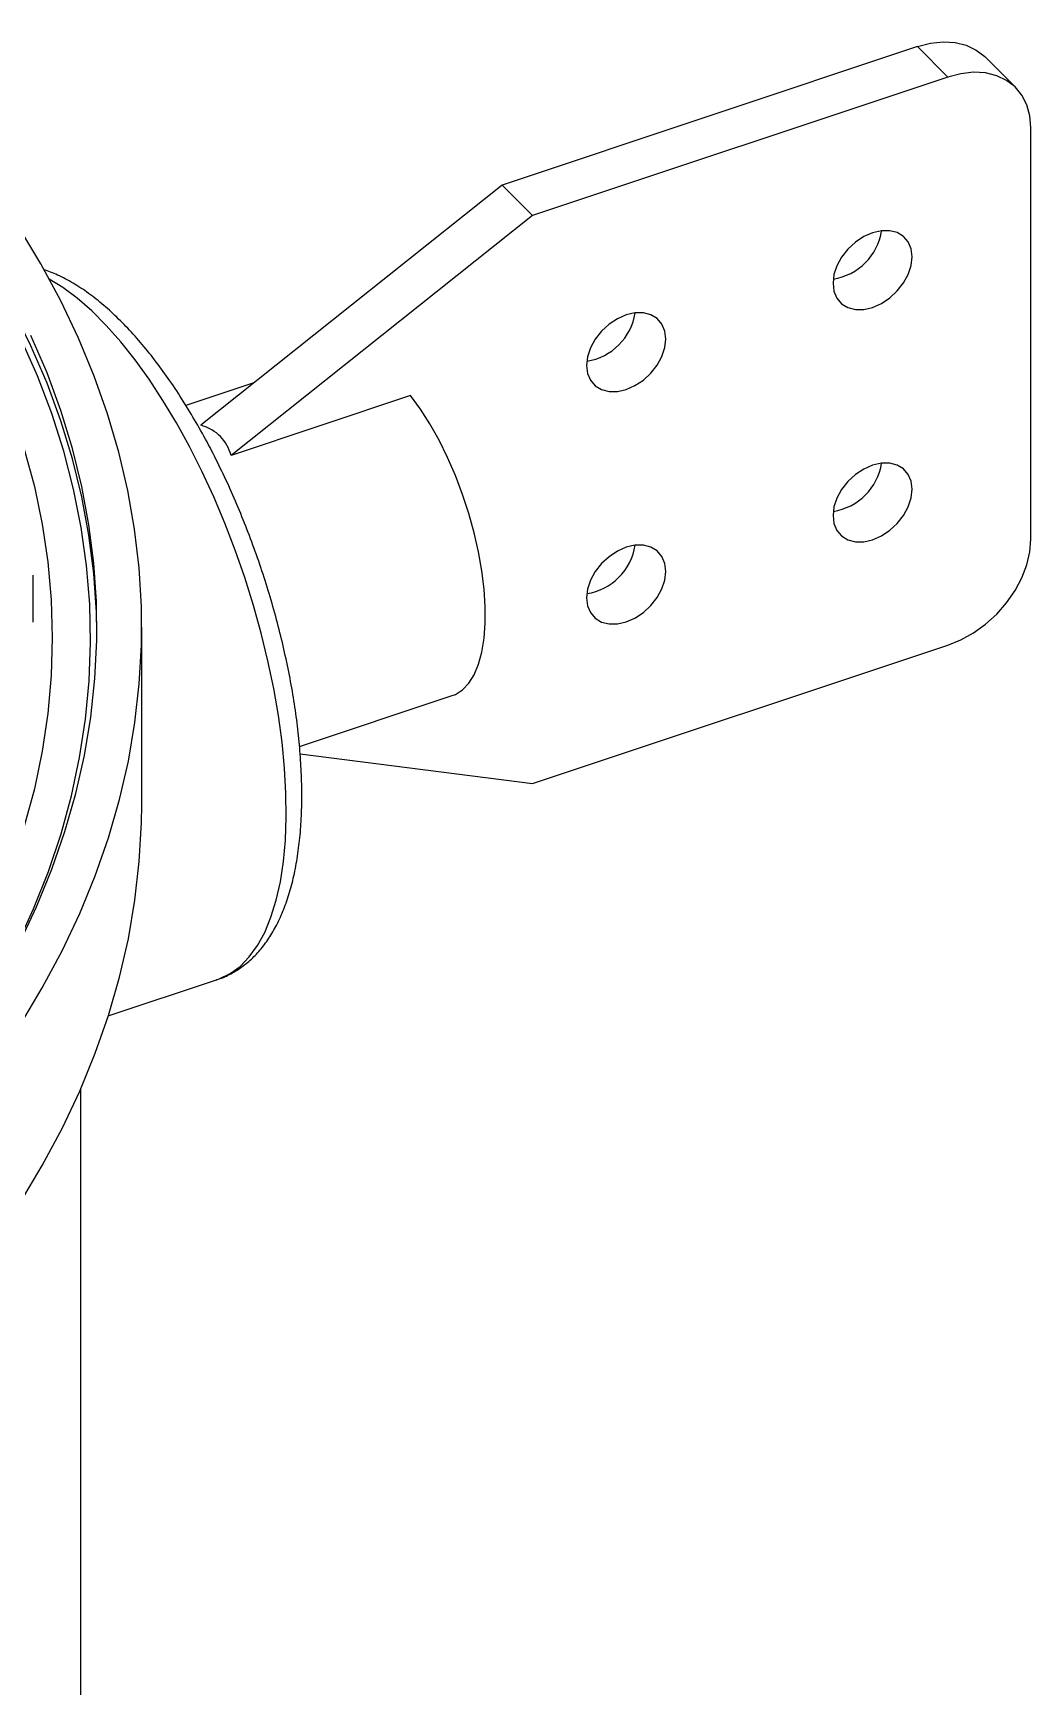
# Model space of a CAD drawing. Header units: millimetres. Extents: x 118006 to 124636, y -130611 to -125922.
# Drawn here: x 122759.7 to 122884.5, y -128781.1 to -128574.3 of the extents above; entities that cross this region are included whole.
import ezdxf

# ---------------------------------------------------------------- set-up
doc = ezdxf.new("R2010")
doc.units = ezdxf.units.MM
doc.header["$LTSCALE"] = 13
doc.layers.add('几何体', color=7, linetype='Continuous')

msp = doc.modelspace()

# ---------------------------------------------------------------- linework, layer by layer
at = {"layer": '几何体'}
for p, q in [((122870.33, -128575.95), (122818.37, -128593.27)), ((122874.13, -128579.75), (122870.33, -128575.95)), ((122882.62, -128581.06), (122878.82, -128577.26)), ((122874.13, -128579.75), (122822.17, -128597.07)), ((122884.52, -128637.56), (122884.52, -128586.08)), ((122818.37, -128593.27), (122780.64, -128623.28)), ((122822.17, -128597.07), (122818.37, -128593.27)), ((122822.17, -128597.07), (122784.44, -128627.08)), ((122787.29, -128617.99), (122778.78, -128620.82)), ((122806.91, -128619.59), (122784.44, -128627.08)), ((122759.66, -128647.92), (122759.66, -128642.07)), ((122773.26, -128670.79), (122773.26, -128648.58)), ((122822.17, -128668.14), (122874.13, -128650.82)), ((122793, -128663.5), (122812.12, -128657.13)), ((122793.08, -128664.4), (122822.17, -128668.14)), ((122769.07, -128697.19), (122782.73, -128692.64)), ((122782.67, -128692.66), (122782.73, -128692.64)), ((122765.66, -129274.24), (122765.66, -128706.22))]:
    msp.add_line(p, q, dxfattribs=at)
at = {"layer": '几何体', "flags": 128}
for points in [[(122767.66, -128649.23), (122767.6, -128646.68), (122767.27, -128641.87), (122766.66, -128637.07), (122765.77, -128632.28), (122764.59, -128627.51), (122763.14, -128622.77), (122761.41, -128618.06), (122759.4, -128613.39), (122757.12, -128608.76), (122754.57, -128604.17), (122751.76, -128599.64), (122748.67, -128595.17), (122745.33, -128590.76), (122741.73, -128586.42), (122737.88, -128582.15), (122733.78, -128577.95), (122729.88, -128574.25)], [(122870.33, -128575.95), (122871.96, -128575.53), (122873.54, -128575.36), (122875.05, -128575.44), (122876.44, -128575.78), (122877.68, -128576.37), (122878.74, -128577.19), (122878.82, -128577.26)], [(122884.52, -128586.08), (122884.4, -128584.59), (122884.02, -128583.23), (122883.39, -128582.01), (122882.54, -128580.99), (122881.48, -128580.17), (122880.24, -128579.58), (122878.85, -128579.24), (122877.34, -128579.16), (122875.76, -128579.33), (122874.13, -128579.75)], [(122758.08, -128698.27), (122760.82, -128693.68), (122763.3, -128689.05), (122765.5, -128684.38), (122767.43, -128679.66), (122769.09, -128674.91), (122770.48, -128670.13), (122771.59, -128665.33), (122772.41, -128660.5), (122772.96, -128655.67), (122773.23, -128650.82), (122773.22, -128645.98), (122772.93, -128641.13), (122772.36, -128636.3), (122771.51, -128631.48), (122770.39, -128626.67), (122768.98, -128621.89), (122767.3, -128617.15), (122765.35, -128612.43), (122763.13, -128607.76), (122760.63, -128603.13), (122757.87, -128598.55)], [(122869.66, -128602.24), (122869.54, -128601.24), (122869.17, -128600.38), (122868.58, -128599.69), (122867.8, -128599.21), (122866.86, -128598.97), (122865.81, -128598.97), (122864.71, -128599.22), (122863.61, -128599.71), (122862.56, -128600.4), (122861.62, -128601.27), (122860.84, -128602.27), (122860.25, -128603.35), (122859.88, -128604.46), (122859.76, -128605.54), (122859.88, -128606.54), (122860.25, -128607.41), (122860.84, -128608.1), (122861.62, -128608.57), (122862.56, -128608.82), (122863.61, -128608.81), (122864.71, -128608.56), (122865.81, -128608.08), (122866.86, -128607.38), (122867.8, -128606.51), (122868.58, -128605.51), (122869.17, -128604.43), (122869.54, -128603.32), (122869.66, -128602.24)], [(122782.73, -128692.64), (122782.97, -128692.55), (122784.32, -128691.9), (122785.57, -128690.99), (122786.71, -128689.82), (122787.74, -128688.4), (122788.65, -128686.74), (122789.43, -128684.84), (122790.08, -128682.73), (122790.61, -128680.41), (122790.99, -128677.89), (122791.24, -128675.19), (122791.34, -128672.34), (122791.31, -128669.33), (122791.13, -128666.2), (122790.82, -128662.96), (122790.36, -128659.63), (122789.77, -128656.24), (122789.05, -128652.79), (122788.21, -128649.32), (122787.24, -128645.84), (122786.15, -128642.37), (122784.96, -128638.94), (122783.66, -128635.56), (122782.27, -128632.26), (122780.79, -128629.05), (122779.23, -128625.96), (122777.61, -128623.01), (122775.92, -128620.2), (122774.19, -128617.56), (122772.42, -128615.11), (122770.63, -128612.86), (122768.81, -128610.81), (122767, -128608.99), (122765.18, -128607.41), (122763.39, -128606.08), (122761.69, -128605.03)], [(122838.83, -128612.52), (122838.71, -128611.52), (122838.34, -128610.65), (122837.75, -128609.97), (122836.97, -128609.49), (122836.03, -128609.24), (122834.98, -128609.25), (122833.88, -128609.5), (122832.78, -128609.98), (122831.73, -128610.68), (122830.79, -128611.55), (122830.01, -128612.55), (122829.42, -128613.63), (122829.05, -128614.74), (122828.92, -128615.82), (122829.05, -128616.82), (122829.42, -128617.68), (122830.01, -128618.37), (122830.79, -128618.85), (122831.73, -128619.09), (122832.78, -128619.09), (122833.88, -128618.84), (122834.98, -128618.35), (122836.03, -128617.66), (122836.97, -128616.79), (122837.75, -128615.79), (122838.34, -128614.71), (122838.71, -128613.6), (122838.83, -128612.52)], [(122757.59, -128688.45), (122759.72, -128683.8), (122761.58, -128679.12), (122763.16, -128674.4), (122764.46, -128669.65), (122765.48, -128664.88), (122766.23, -128660.09), (122766.69, -128655.29), (122766.86, -128650.48), (122766.76, -128645.68), (122766.37, -128640.87), (122765.7, -128636.08), (122764.74, -128631.31), (122763.51, -128626.55), (122762, -128621.82), (122760.21, -128617.13), (122758.15, -128612.47)], [(122757.91, -128688.18), (122760.1, -128683.53), (122762.01, -128678.84), (122763.65, -128674.12), (122765.01, -128669.37), (122766.09, -128664.6), (122766.89, -128659.81), (122767.41, -128655), (122767.65, -128650.19), (122767.6, -128645.37), (122767.27, -128640.56), (122766.66, -128635.76), (122765.77, -128630.97), (122764.59, -128626.21), (122763.14, -128621.47), (122761.41, -128616.76), (122759.4, -128612.08)], [(122812.12, -128657.13), (122812.51, -128656.98), (122813.4, -128656.41), (122814.18, -128655.59), (122814.85, -128654.51), (122815.4, -128653.21), (122815.81, -128651.68), (122816.09, -128649.95), (122816.23, -128648.05), (122816.23, -128645.99), (122816.09, -128643.81), (122815.81, -128641.52), (122815.4, -128639.16), (122814.85, -128636.76), (122814.18, -128634.35), (122813.4, -128631.96), (122812.51, -128629.61), (122811.52, -128627.34), (122810.46, -128625.18), (122809.32, -128623.15), (122808.13, -128621.28), (122806.91, -128619.59)], [(122758.57, -128626.3), (122759.83, -128630.98), (122760.8, -128635.69), (122761.5, -128640.41), (122761.92, -128645.14), (122762.06, -128649.88), (122761.92, -128654.62), (122761.5, -128659.35), (122760.8, -128664.07), (122759.83, -128668.78), (122758.57, -128673.46)], [(122869.66, -128631.31), (122869.54, -128630.31), (122869.17, -128629.45), (122868.58, -128628.76), (122867.8, -128628.28), (122866.86, -128628.04), (122865.81, -128628.04), (122864.71, -128628.29), (122863.61, -128628.78), (122862.56, -128629.47), (122861.62, -128630.34), (122860.84, -128631.34), (122860.25, -128632.42), (122859.88, -128633.53), (122859.76, -128634.61), (122859.88, -128635.61), (122860.25, -128636.48), (122860.84, -128637.16), (122861.62, -128637.64), (122862.56, -128637.89), (122863.61, -128637.88), (122864.71, -128637.63), (122865.81, -128637.15), (122866.86, -128636.45), (122867.8, -128635.58), (122868.58, -128634.58), (122869.17, -128633.5), (122869.54, -128632.39), (122869.66, -128631.31)], [(122838.83, -128641.59), (122838.71, -128640.59), (122838.34, -128639.72), (122837.75, -128639.03), (122836.97, -128638.56), (122836.03, -128638.31), (122834.98, -128638.32), (122833.88, -128638.57), (122832.78, -128639.05), (122831.73, -128639.75), (122830.79, -128640.61), (122830.01, -128641.62), (122829.42, -128642.7), (122829.05, -128643.81), (122828.92, -128644.89), (122829.05, -128645.89), (122829.42, -128646.75), (122830.01, -128647.44), (122830.79, -128647.92), (122831.73, -128648.16), (122832.78, -128648.16), (122833.88, -128647.91), (122834.98, -128647.42), (122836.03, -128646.73), (122836.97, -128645.86), (122837.75, -128644.86), (122838.34, -128643.78), (122838.71, -128642.67), (122838.83, -128641.59)], [(122874.13, -128650.82), (122875.76, -128650.16), (122877.34, -128649.27), (122878.85, -128648.18), (122880.24, -128646.92), (122881.48, -128645.51), (122882.54, -128643.98), (122883.39, -128642.39), (122884.02, -128640.76), (122884.4, -128639.14), (122884.52, -128637.56)], [(122758.08, -128720.48), (122760.82, -128715.89), (122763.3, -128711.26), (122765.5, -128706.59), (122767.43, -128701.87), (122769.09, -128697.12), (122770.48, -128692.34), (122771.59, -128687.54), (122772.41, -128682.71), (122772.96, -128677.88), (122773.23, -128673.03), (122773.26, -128670.79)]]:
    msp.add_lwpolyline(points, dxfattribs=at)
at = {"layer": '几何体'}
for centre in [(122858.68, -128597.86), (122827.85, -128608.14), (122858.68, -128626.93), (122827.85, -128637.21)]:
    msp.add_arc(centre, 7.24, 278.8058, 351.2004, dxfattribs=at)
msp.add_ellipse((122743.36, -128656.34), major_axis=(40.16, 31.15), ratio=0.310687, start_param=6.152693, end_param=6.492196, dxfattribs=at)
msp.add_open_spline([(122782.63, -128692.65), (122782.72, -128692.63), (122783.34, -128692.47), (122784.43, -128691.94), (122785.86, -128691.06), (122787.18, -128689.95), (122788.37, -128688.63), (122789.46, -128687.09), (122790.42, -128685.33), (122791.26, -128683.35), (122791.96, -128681.17), (122792.51, -128678.79), (122792.92, -128676.25), (122793.19, -128673.57), (122793.31, -128670.76), (122793.29, -128667.85), (122793.14, -128664.84), (122792.86, -128661.74), (122792.45, -128658.58), (122791.91, -128655.37), (122791.25, -128652.13), (122790.47, -128648.86), (122789.58, -128645.59), (122788.59, -128642.33), (122787.49, -128639.1), (122786.29, -128635.92), (122785.01, -128632.8), (122783.64, -128629.76), (122782.19, -128626.81), (122780.67, -128623.97), (122779.08, -128621.25), (122777.43, -128618.67), (122775.74, -128616.24), (122773.99, -128613.98), (122772.2, -128611.88), (122770.37, -128609.98), (122768.51, -128608.27), (122766.61, -128606.77), (122764.68, -128605.5), (122762.81, -128604.5), (122761.58, -128604.06), (122761, -128603.85)], degree=3, knots=[0, 0, 0, 0, 0.003497, 0.026301, 0.049065, 0.072118, 0.095791, 0.120323, 0.1458, 0.172126, 0.199048, 0.226274, 0.253554, 0.280743, 0.307802, 0.334727, 0.361529, 0.388225, 0.414833, 0.44137, 0.467852, 0.494292, 0.520703, 0.547097, 0.573483, 0.599872, 0.626272, 0.652693, 0.679147, 0.705645, 0.732204, 0.758837, 0.785563, 0.812403, 0.839378, 0.866507, 0.893803, 0.921259, 0.94882, 0.976272, 1, 1, 1, 1], dxfattribs=at)

doc.saveas('drawing.dxf')
